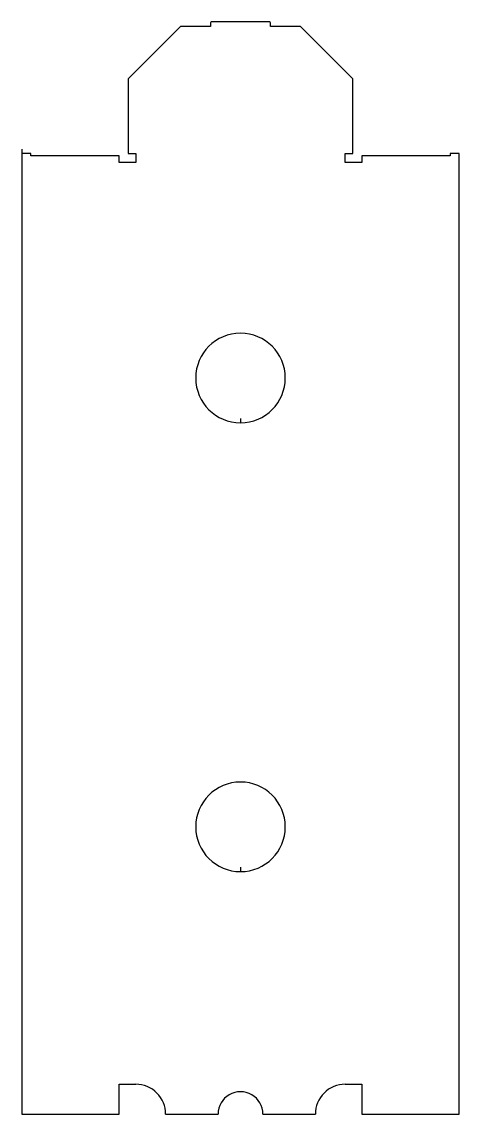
# Model space of a CAD drawing. Extents: x 317 to 610, y 15 to 745.
import ezdxf

# ---------------------------------------------------------------- set-up
doc = ezdxf.new("R2010")
doc.units = 0

msp = doc.modelspace()

# ---------------------------------------------------------------- linework, layer by layer
for p, q in [((482.83, 745.05), (443.83, 745.05)), ((423.31, 742.05), (388.28, 707.02)), ((443.28, 742.05), (423.31, 742.05)), ((443.28, 744.5), (443.28, 742.05)), ((483.38, 742.05), (483.38, 744.5)), ((503.35, 742.05), (483.38, 742.05)), ((538.38, 707.02), (503.35, 742.05)), ((388.28, 707.02), (388.28, 656.95)), ((538.38, 656.95), (538.38, 707.02)), ((317.15, 660), (317.15, 657)), ((317.15, 657), (317.15, 14.95)), ((323.25, 657.05), (317.2, 657.05)), ((323.25, 655.55), (323.25, 657.05)), ((382.25, 655.55), (323.25, 655.55)), ((382.25, 651.05), (382.25, 655.55)), ((393.28, 651.05), (382.25, 651.05)), ((388.28, 656.95), (393.28, 656.95)), ((393.28, 656.95), (393.28, 651.05)), ((533.38, 651.05), (533.38, 656.95)), ((533.38, 656.95), (538.38, 656.95)), ((544.41, 651.05), (533.38, 651.05)), ((603.41, 655.55), (544.41, 655.55)), ((544.41, 655.55), (544.41, 651.05)), ((609.51, 657.05), (603.41, 657.05)), ((603.41, 657.05), (603.41, 655.55)), ((609.51, 14.95), (609.51, 657.05)), ((463.38, 480), (463.38, 477.05)), ((463.38, 180), (463.38, 177.05)), ((382.25, 14.95), (382.25, 34.95)), ((382.25, 34.95), (393.33, 34.95)), ((533.33, 34.95), (544.41, 34.95)), ((544.41, 34.95), (544.41, 14.95)), ((317.15, 14.95), (382.25, 14.95)), ((413.28, 14.95), (448.38, 14.95)), ((478.28, 14.95), (513.38, 14.95)), ((544.41, 14.95), (609.51, 14.95))]:
    msp.add_line(p, q)
for centre, radius, start, end in [((443.83, 744.5), 0.55, 90, 180), ((482.83, 744.5), 0.55, 0, 90), ((463.33, 507), 29.95, 270.09565, 270), ((463.33, 207), 29.95, 270.09565, 270), ((393.33, 15), 19.95, 359.8564, 90), ((463.33, 15), 14.95, 359.80838, 180.19162), ((533.33, 15), 19.95, 90, 180.1436)]:
    msp.add_arc(centre, radius, start, end)

doc.saveas('drawing.dxf')
